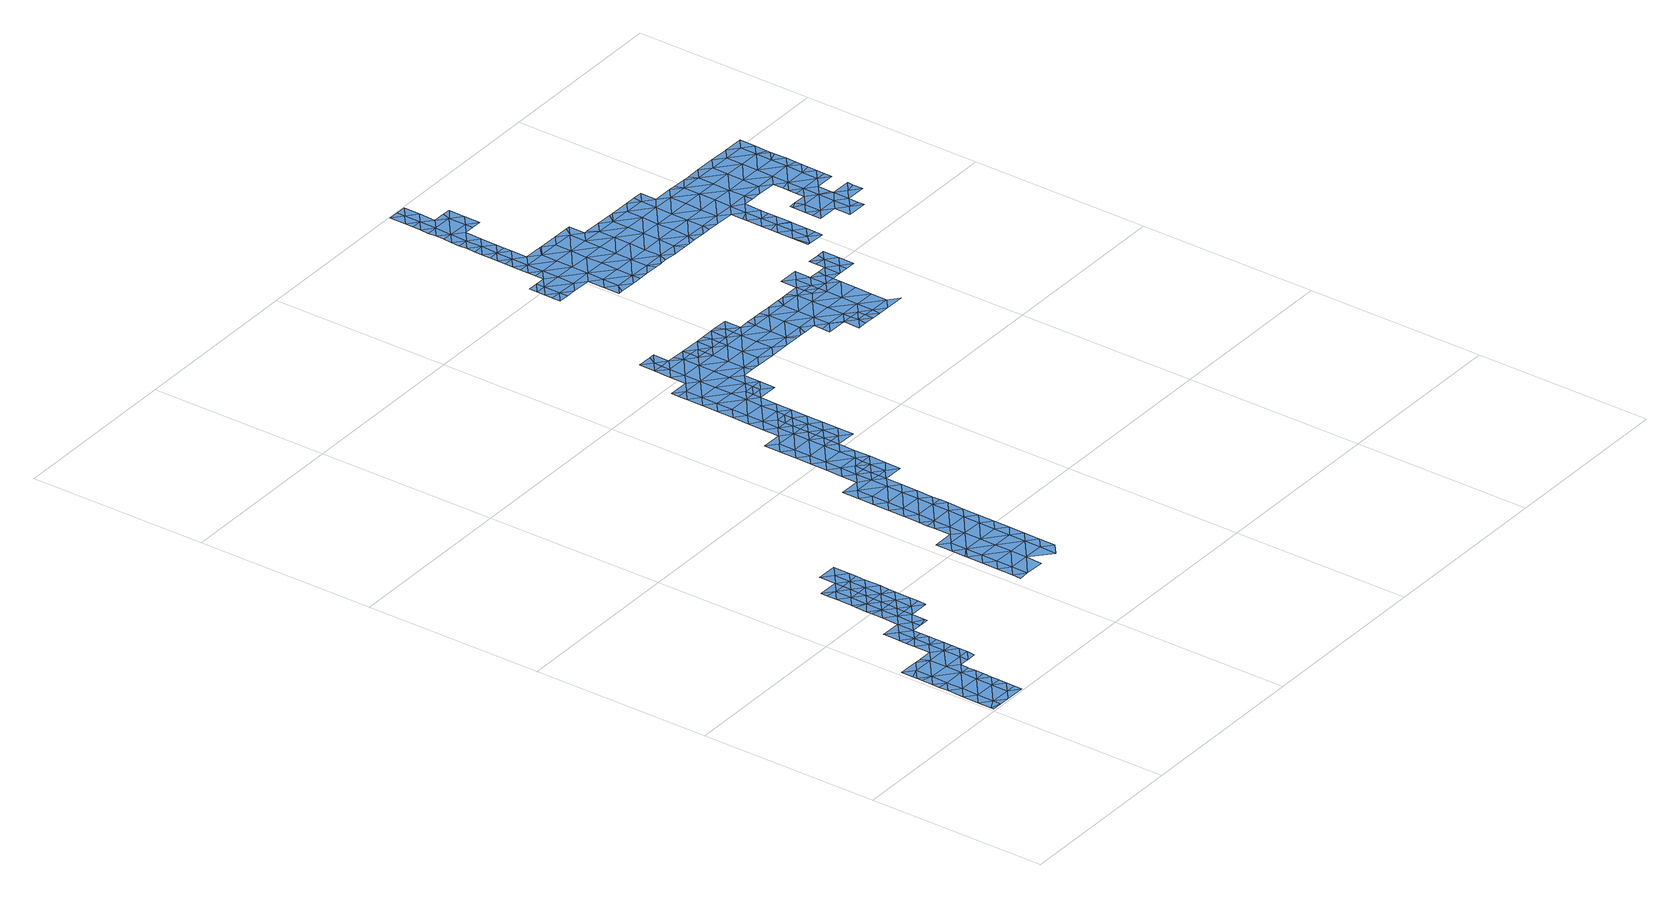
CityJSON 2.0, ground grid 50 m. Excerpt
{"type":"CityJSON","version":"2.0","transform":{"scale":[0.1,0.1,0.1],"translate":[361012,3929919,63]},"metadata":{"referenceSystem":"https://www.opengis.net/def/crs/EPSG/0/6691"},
"CityObjects":{
"waterbody1":{"type":"WaterBody","attributes":{"name":"9","class":"1140","function":"1","WaterBodyRiverFloodingRiskAttribute.description":"5","WaterBodyRiverFloodingRiskAttribute.rankOrg":"1","WaterBodyRiverFloodingRiskAttribute.adminType":"2","WaterBodyRiverFloodingRiskAttribute.scale":"L1"},"geometry":[{"type":"MultiSurface","lod":"1","boundaries":[[[0,1,2]],[[2,1,3]],[[4,3,1]],[[5,6,7]],[[8,5,7]],[[9,10,11]],[[12,10,9]],[[13,10,12]],[[10,13,14]],[[15,14,13]],[[16,17,18]],[[16,19,17]],[[16,20,19]],[[21,20,16]],[[22,20,21]],[[23,20,22]],[[23,24,20]],[[25,24,23]],[[26,27,28]],[[27,26,29]],[[30,27,29]],[[31,27,30]],[[31,32,27]],[[33,34,35]],[[34,33,30]],[[34,30,36]],[[37,36,30]],[[37,38,36]],[[38,37,39]],[[37,40,39]],[[29,40,37]],[[29,41,40]],[[40,23,39]],[[40,42,23]],[[39,23,43]],[[44,39,43]],[[45,44,43]],[[22,46,47]],[[46,22,48]],[[22,49,48]],[[49,50,48]],[[50,49,51]],[[51,49,52]],[[49,21,52]],[[53,52,21]],[[53,21,54]],[[22,47,43]],[[45,43,47]],[[38,39,44]],[[55,56,57]],[[57,56,58]],[[58,56,59]],[[59,56,60]],[[60,56,61]],[[2,61,56]],[[2,62,61]],[[63,64,65]],[[66,63,65]],[[66,67,63]],[[29,26,68]],[[8,7,69]],[[70,69,1]],[[71,0,2]],[[2,3,62]],[[1,69,7]],[[7,4,1]],[[72,4,7]],[[72,7,6]],[[73,65,64]],[[11,65,73]],[[11,10,65]],[[10,14,74]],[[13,75,15]],[[18,75,16]],[[76,17,19]],[[24,19,20]],[[16,75,13]],[[54,16,13]],[[54,21,16]],[[22,21,49]],[[43,23,22]],[[42,25,23]],[[24,77,19]],[[77,76,19]],[[77,78,76]],[[79,42,40]],[[12,54,13]],[[40,41,79]],[[68,41,29]],[[32,28,27]],[[30,29,37]],[[31,30,33]],[[66,80,67]],[[81,56,55]],[[57,58,82]],[[58,59,63]],[[81,71,2]],[[81,2,56]],[[10,66,65]],[[63,67,58]],[[80,83,67]],[[74,66,10]],[[83,80,84]],[[85,67,83]],[[85,58,67]],[[82,58,85]],[[70,1,0]]]}]},
"waterbody2":{"type":"WaterBody","attributes":{"name":"9","class":"1140","function":"1","WaterBodyRiverFloodingRiskAttribute.description":"5","WaterBodyRiverFloodingRiskAttribute.rankOrg":"2","WaterBodyRiverFloodingRiskAttribute.adminType":"2","WaterBodyRiverFloodingRiskAttribute.scale":"L1"},"geometry":[{"type":"MultiSurface","lod":"1","boundaries":[[[86,87,88]],[[5,88,89]],[[90,88,5]],[[91,88,90]],[[91,90,92]],[[92,90,93]],[[94,93,90]],[[93,94,95]],[[96,95,94]],[[96,97,95]],[[98,99,100]],[[101,99,98]],[[101,102,99]],[[102,101,103]],[[55,57,102]],[[82,85,99]],[[82,99,57]],[[99,85,100]],[[90,8,69]],[[70,94,69]],[[70,0,94]],[[96,0,71]],[[102,81,55]],[[94,0,96]],[[5,8,90]],[[91,86,88]],[[90,69,94]],[[102,57,99]],[[89,88,87]],[[71,81,96]],[[102,96,81]],[[96,102,103]],[[97,96,103]]]}]},
"waterbody3":{"type":"WaterBody","attributes":{"name":"9","class":"1140","function":"1","WaterBodyRiverFloodingRiskAttribute.description":"5","WaterBodyRiverFloodingRiskAttribute.rankOrg":"2","WaterBodyRiverFloodingRiskAttribute.adminType":"2","WaterBodyRiverFloodingRiskAttribute.scale":"L1"},"geometry":[{"type":"MultiSurface","lod":"1","boundaries":[[[104,105,106]],[[107,106,105]],[[108,106,107]],[[109,110,108]],[[109,108,107]],[[105,111,107]],[[112,110,113]],[[110,109,113]],[[114,111,105]],[[112,115,116]],[[116,115,117]],[[112,113,115]],[[111,118,107]],[[118,113,109]],[[109,107,118]],[[119,117,120]],[[117,115,120]],[[121,115,113]],[[121,113,118]],[[122,120,115]],[[119,120,123]],[[124,122,115]],[[124,115,121]],[[118,125,121]],[[111,126,127]],[[123,120,122]],[[118,111,125]],[[125,111,127]],[[128,124,121]],[[129,127,126]],[[130,123,131]],[[123,122,131]],[[132,122,124]],[[121,125,128]],[[133,125,127]],[[134,135,136]],[[129,133,127]],[[135,130,131]],[[134,130,135]],[[137,132,124]],[[138,139,136]],[[140,131,122]],[[124,128,137]],[[141,128,125]],[[133,141,125]],[[138,136,135]],[[142,135,131]],[[138,143,139]],[[139,143,144]],[[145,137,128]],[[141,145,128]],[[140,122,132]],[[146,138,135]],[[143,147,144]],[[144,147,148]],[[149,132,137]],[[142,131,140]],[[137,145,149]],[[150,143,138]],[[147,151,148]],[[148,151,152]],[[153,140,132]],[[146,135,142]],[[154,155,152]],[[132,149,153]],[[143,156,147]],[[157,142,140]],[[153,157,140]],[[152,151,154]],[[150,138,146]],[[150,156,143]],[[147,158,151]],[[159,146,142]],[[157,159,142]],[[156,158,147]],[[160,155,154]],[[161,150,146]],[[162,161,146]],[[162,146,159]],[[154,151,158]],[[163,160,154]],[[164,156,150]],[[164,150,161]],[[163,154,158]],[[164,165,156]],[[158,156,165]],[[160,166,167]],[[166,160,163]],[[163,158,168]],[[158,165,168]],[[167,169,170]],[[168,171,163]],[[163,172,166]],[[167,166,169]],[[163,171,172]],[[172,173,166]],[[174,170,175]],[[173,176,166]],[[166,176,169]],[[170,169,175]],[[175,177,174]],[[174,177,178]],[[176,179,169]],[[169,179,175]],[[180,178,181]],[[178,177,181]],[[182,177,175]],[[183,180,181]],[[179,176,184]],[[185,180,183]],[[186,175,179]],[[187,181,177]],[[184,188,179]],[[182,175,186]],[[185,183,189]],[[187,177,182]],[[186,179,190]],[[179,188,190]],[[183,181,191]],[[186,192,182]],[[181,187,191]],[[186,190,192]],[[189,183,191]],[[182,192,193]],[[187,182,194]],[[182,193,194]],[[194,195,187]],[[196,191,187]],[[197,189,191]],[[198,189,197]],[[195,196,187]],[[198,199,200]],[[201,202,191]],[[198,197,199]],[[191,196,201]],[[197,191,202]],[[200,203,204]],[[205,199,197]],[[206,205,197]],[[200,199,203]],[[206,197,202]],[[204,207,208]],[[204,203,207]],[[209,199,205]],[[199,210,203]],[[211,208,212]],[[208,207,212]],[[209,210,199]],[[213,207,203]],[[214,209,205]],[[215,211,216]],[[211,212,216]],[[210,213,203]],[[217,218,215]],[[207,213,212]],[[216,217,215]],[[218,217,219]],[[214,220,209]],[[221,216,212]],[[222,210,209]],[[222,209,220]],[[223,219,217]],[[224,217,216]],[[212,213,221]],[[225,213,210]],[[225,210,222]],[[226,216,221]],[[224,223,217]],[[224,216,226]],[[213,225,227]],[[221,213,228]],[[228,213,227]],[[223,229,230]],[[229,223,224]],[[226,221,231]],[[221,228,231]],[[232,233,230]],[[226,234,224]],[[231,234,226]],[[232,230,229]],[[231,228,235]],[[234,236,224]],[[237,233,232]],[[235,238,231]],[[229,224,239]],[[231,240,234]],[[237,232,241]],[[224,236,239]],[[231,238,240]],[[232,229,242]],[[242,229,239]],[[234,243,236]],[[241,232,242]],[[243,234,240]],[[244,241,242]],[[243,245,236]],[[246,242,239]],[[243,240,247]],[[239,236,245]],[[248,246,239]],[[246,249,242]],[[249,250,242]],[[247,251,243]],[[244,242,250]],[[248,239,245]],[[251,252,243]],[[253,246,248]],[[245,243,254]],[[253,248,255]],[[243,252,254]],[[251,256,252]],[[248,245,257]],[[245,254,257]],[[255,248,257]],[[258,252,256]],[[259,255,257]],[[254,252,258]],[[254,260,257]],[[261,259,257]],[[262,260,254]],[[256,263,258]],[[254,258,262]],[[261,257,260]],[[258,264,262]],[[265,261,260]],[[258,263,264]],[[262,266,260]],[[265,260,267]],[[263,268,264]],[[262,264,266]],[[266,269,260]],[[270,264,268]],[[267,260,269]],[[270,271,264]],[[269,272,267]],[[264,273,266]],[[274,271,270]],[[273,264,271]],[[272,269,275]],[[276,275,269]],[[269,266,276]],[[271,274,277]],[[266,273,276]],[[278,279,280]],[[277,281,271]],[[271,281,273]],[[275,276,282]],[[283,279,278]],[[277,280,279]],[[276,284,282]],[[281,285,273]],[[281,277,279]],[[276,273,285]],[[279,283,286]],[[276,287,284]],[[286,288,279]],[[276,285,287]],[[281,279,288]],[[289,288,286]],[[290,284,287]],[[291,281,288]],[[285,281,292]],[[289,293,288]],[[292,281,291]],[[290,287,294]],[[287,285,295]],[[296,297,298]],[[287,295,294]],[[293,299,288]],[[285,292,295]],[[300,293,297]],[[291,288,299]],[[297,296,300]],[[295,301,294]],[[300,299,293]],[[296,302,300]],[[292,291,303]],[[303,291,299]],[[295,292,304]],[[305,301,295]],[[306,305,295]],[[302,307,300]],[[295,304,306]],[[304,292,308]],[[292,303,308]],[[299,300,307]],[[299,309,303]],[[307,309,299]],[[310,304,308]],[[302,311,307]],[[303,312,308]],[[313,310,308]],[[314,303,309]],[[312,313,308]],[[303,314,312]],[[315,313,312]]]}]},
"waterbody4":{"type":"WaterBody","attributes":{"name":"9","class":"1140","function":"1","WaterBodyRiverFloodingRiskAttribute.description":"5","WaterBodyRiverFloodingRiskAttribute.rankOrg":"1","WaterBodyRiverFloodingRiskAttribute.adminType":"2","WaterBodyRiverFloodingRiskAttribute.scale":"L1"},"geometry":[{"type":"MultiSurface","lod":"1","boundaries":[[[316,317,318]],[[173,172,316]],[[184,176,316]],[[176,173,316]],[[168,319,317]],[[171,317,172]],[[171,168,317]],[[318,317,319]],[[317,316,172]],[[318,188,316]],[[184,316,188]]]}]},
"waterbody5":{"type":"WaterBody","attributes":{"name":"9","class":"1140","function":"1","WaterBodyRiverFloodingRiskAttribute.description":"5","WaterBodyRiverFloodingRiskAttribute.rankOrg":"1","WaterBodyRiverFloodingRiskAttribute.adminType":"2","WaterBodyRiverFloodingRiskAttribute.scale":"L1"},"geometry":[{"type":"MultiSurface","lod":"1","boundaries":[[[193,192,320]],[[214,205,206]],[[321,322,220]],[[323,196,195]],[[214,206,321]],[[220,214,321]],[[206,202,321]],[[195,194,323]],[[194,193,320]],[[192,324,320]],[[320,323,194]],[[320,325,323]],[[325,320,324]],[[196,323,326]],[[326,322,321]],[[322,326,327]],[[323,327,326]],[[202,201,326]],[[201,196,326]],[[327,323,325]],[[321,202,326]]]}]},
"waterbody6":{"type":"WaterBody","attributes":{"name":"9","class":"1140","function":"1","WaterBodyRiverFloodingRiskAttribute.description":"5","WaterBodyRiverFloodingRiskAttribute.rankOrg":"1","WaterBodyRiverFloodingRiskAttribute.adminType":"2","WaterBodyRiverFloodingRiskAttribute.scale":"L1"},"geometry":[{"type":"MultiSurface","lod":"1","boundaries":[[[328,225,329]],[[328,238,235]],[[238,328,329]],[[235,227,328]],[[227,225,328]],[[228,227,235]]]}]},
"waterbody7":{"type":"WaterBody","attributes":{"name":"9","class":"1140","function":"1","WaterBodyRiverFloodingRiskAttribute.description":"5","WaterBodyRiverFloodingRiskAttribute.rankOrg":"1","WaterBodyRiverFloodingRiskAttribute.adminType":"2","WaterBodyRiverFloodingRiskAttribute.scale":"L1"},"geometry":[{"type":"MultiSurface","lod":"1","boundaries":[[[237,330,233]],[[330,241,331]],[[237,241,330]],[[332,233,330]],[[332,330,333]],[[333,330,331]]]}]},
"waterbody8":{"type":"WaterBody","attributes":{"name":"9","class":"1140","function":"1","WaterBodyRiverFloodingRiskAttribute.description":"5","WaterBodyRiverFloodingRiskAttribute.rankOrg":"1","WaterBodyRiverFloodingRiskAttribute.adminType":"2","WaterBodyRiverFloodingRiskAttribute.scale":"L1"},"geometry":[{"type":"MultiSurface","lod":"1","boundaries":[[[334,335,336]],[[337,338,335]],[[336,261,265]],[[339,250,340]],[[261,336,335]],[[341,336,267]],[[335,338,261]],[[341,334,336]],[[265,267,336]],[[249,246,340]],[[253,340,246]],[[253,255,340]],[[259,261,338]],[[338,339,255]],[[337,339,338]],[[340,255,339]],[[340,250,249]],[[338,255,259]]]}]},
"waterbody9":{"type":"WaterBody","attributes":{"name":"9","class":"1140","function":"1","WaterBodyRiverFloodingRiskAttribute.description":"5","WaterBodyRiverFloodingRiskAttribute.rankOrg":"1","WaterBodyRiverFloodingRiskAttribute.adminType":"2","WaterBodyRiverFloodingRiskAttribute.scale":"L1"},"geometry":[{"type":"MultiSurface","lod":"1","boundaries":[[[298,297,342]],[[343,298,342]],[[297,293,342]],[[289,286,342]],[[342,286,344]],[[344,343,342]],[[293,289,342]]]}]},
"waterbody10":{"type":"WaterBody","attributes":{"name":"9","class":"1140","function":"1","WaterBodyRiverFloodingRiskAttribute.description":"5","WaterBodyRiverFloodingRiskAttribute.rankOrg":"1","WaterBodyRiverFloodingRiskAttribute.adminType":"2","WaterBodyRiverFloodingRiskAttribute.scale":"L1"},"geometry":[{"type":"MultiSurface","lod":"1","boundaries":[[[345,346,347]],[[348,349,350]],[[351,350,349]],[[350,351,345]],[[345,347,350]],[[352,350,347]],[[350,352,353]],[[354,352,347]],[[353,348,350]],[[355,354,347]],[[306,304,310]],[[346,355,347]],[[356,357,358]],[[356,359,360]],[[310,313,359]],[[306,359,305]],[[356,358,305]],[[305,359,356]],[[361,362,345]],[[359,306,310]],[[356,360,357]],[[360,313,362]],[[360,359,313]],[[315,362,313]],[[315,346,362]],[[345,362,346]],[[361,360,362]]]}]},
"waterbody11":{"type":"WaterBody","attributes":{"name":"9","class":"1140","function":"1","WaterBodyRiverFloodingRiskAttribute.description":"5","WaterBodyRiverFloodingRiskAttribute.rankOrg":"1","WaterBodyRiverFloodingRiskAttribute.adminType":"2","WaterBodyRiverFloodingRiskAttribute.scale":"L1"},"geometry":[{"type":"MultiSurface","lod":"1","boundaries":[[[363,364,365]],[[365,364,366]],[[364,367,366]],[[367,364,368]],[[369,368,364]],[[370,369,371]],[[370,371,372]],[[371,373,372]],[[370,372,374]],[[374,372,375]],[[376,375,372]],[[377,375,376]],[[377,378,375]],[[377,379,378]],[[380,379,377]],[[380,381,379]],[[382,381,380]],[[383,381,382]],[[383,384,381]],[[383,385,384]],[[385,383,386]],[[386,383,387]],[[387,383,388]],[[389,388,383]],[[389,390,388]],[[391,374,392]],[[393,374,378]],[[394,395,396]],[[394,396,397]],[[398,399,400]],[[401,399,398]],[[401,402,399]],[[401,403,402]],[[404,403,405]],[[403,404,380]],[[406,404,405]],[[406,389,404]],[[406,407,389]],[[407,406,408]],[[407,409,389]],[[389,382,404]],[[406,405,410]],[[380,402,403]],[[402,380,411]],[[412,402,411]],[[412,411,413]],[[413,411,376]],[[414,413,376]],[[414,376,415]],[[412,413,416]],[[416,417,412]],[[417,416,418]],[[417,419,412]],[[399,419,420]],[[399,412,419]],[[399,402,412]],[[420,400,399]],[[421,385,422]],[[423,421,422]],[[424,425,426]],[[426,427,428]],[[429,428,427]],[[429,430,431]],[[432,430,433]],[[434,435,387]],[[430,432,431]],[[436,437,438]],[[439,440,441]],[[442,443,444]],[[445,441,446]],[[447,448,444]],[[449,450,447]],[[451,452,453]],[[451,453,454]],[[455,456,454]],[[457,458,459]],[[460,458,461]],[[462,463,464]],[[455,465,456]],[[465,455,466]],[[455,467,466]],[[455,468,467]],[[469,463,462]],[[470,471,468]],[[469,472,463]],[[473,463,472]],[[464,474,475]],[[476,477,478]],[[479,480,481]],[[480,479,482]],[[483,482,479]],[[484,478,459]],[[478,485,459]],[[483,486,482]],[[484,459,487]],[[487,459,458]],[[460,487,458]],[[475,461,464]],[[488,474,489]],[[475,474,488]],[[484,476,478]],[[392,393,490]],[[394,491,395]],[[492,493,494]],[[492,495,493]],[[496,495,492]],[[497,495,496]],[[498,495,497]],[[498,499,495]],[[495,499,500]],[[495,500,501]],[[502,496,503]],[[428,463,473]],[[504,503,496]],[[503,504,505]],[[506,505,504]],[[507,506,504]],[[504,496,508]],[[509,510,492]],[[508,492,510]],[[508,511,504]],[[502,497,496]],[[508,496,492]],[[459,512,457]],[[485,512,459]],[[513,514,515]],[[513,516,514]],[[516,517,437]],[[517,518,437]],[[518,519,520]],[[495,501,493]],[[492,494,509]],[[519,521,522]],[[523,524,525]],[[526,493,501]],[[500,527,501]],[[500,499,528]],[[529,506,507]],[[504,511,507]],[[530,531,532]],[[424,530,425]],[[533,534,424]],[[535,536,537]],[[538,539,540]],[[435,433,387]],[[430,387,433]],[[429,541,430]],[[427,541,429]],[[426,541,427]],[[422,386,541]],[[426,422,541]],[[425,422,426]],[[425,423,422]],[[425,542,423]],[[394,397,543]],[[397,544,543]],[[425,530,542]],[[542,530,532]],[[545,542,532]],[[544,542,545]],[[397,542,544]],[[542,397,423]],[[423,397,421]],[[396,421,397]],[[384,546,379]],[[384,421,546]],[[546,421,396]],[[546,396,378]],[[378,396,395]],[[378,395,393]],[[393,395,490]],[[490,395,547]],[[491,547,395]],[[493,548,494]],[[526,548,493]],[[527,366,367]],[[500,366,527]],[[366,549,550]],[[549,366,500]],[[528,549,500]],[[551,529,507]],[[552,551,507]],[[511,552,507]],[[535,531,536]],[[530,536,531]],[[424,536,530]],[[534,536,424]],[[408,406,410]],[[434,388,553]],[[390,389,409]],[[553,388,390]],[[434,387,388]],[[541,386,387]],[[422,385,386]],[[421,384,385]],[[389,383,382]],[[404,382,380]],[[384,379,381]],[[380,377,411]],[[379,546,378]],[[411,377,376]],[[372,415,376]],[[375,378,374]],[[370,374,391]],[[364,371,369]],[[364,554,371]],[[550,365,366]],[[363,554,364]],[[555,556,557]],[[555,558,556]],[[559,556,558]],[[559,560,556]],[[561,560,559]],[[452,560,561]],[[452,562,560]],[[446,562,452]],[[562,446,563]],[[563,446,564]],[[440,564,446]],[[439,441,443]],[[441,444,443]],[[445,444,441]],[[445,447,444]],[[445,449,447]],[[449,445,565]],[[445,566,565]],[[445,451,566]],[[445,446,451]],[[454,566,451]],[[456,566,454]],[[466,458,457]],[[467,458,466]],[[458,467,461]],[[461,467,464]],[[467,462,464]],[[468,462,467]],[[468,469,462]],[[471,469,468]],[[471,567,469]],[[471,539,567]],[[470,539,471]],[[470,568,539]],[[561,568,470]],[[561,470,453]],[[453,470,468]],[[453,468,454]],[[454,468,455]],[[568,540,539]],[[568,569,540]],[[568,559,569]],[[559,570,569]],[[539,571,567]],[[539,538,571]],[[571,572,567]],[[572,573,567]],[[567,573,533]],[[534,533,573]],[[567,533,469]],[[533,472,469]],[[533,473,472]],[[424,473,533]],[[424,426,473]],[[426,428,473]],[[554,574,371]],[[428,464,463]],[[428,474,464]],[[429,474,428]],[[429,489,474]],[[489,429,575]],[[431,575,429]],[[576,478,577]],[[576,485,478]],[[513,578,516]],[[578,517,516]],[[579,517,578]],[[517,579,580]],[[581,517,580]],[[581,518,517]],[[581,519,518]],[[581,521,519]],[[522,582,519]],[[520,519,582]],[[583,524,520]],[[583,525,524]],[[574,373,371]],[[584,372,373]],[[584,415,372]],[[536,534,537]],[[585,562,563]],[[586,562,585]],[[586,587,560]],[[557,560,587]],[[588,442,444]],[[448,588,444]],[[447,437,448]],[[437,447,589]],[[589,447,450]],[[514,516,589]],[[589,516,437]],[[436,448,437]],[[430,541,387]],[[437,518,438]],[[518,520,438]],[[438,520,524]],[[524,523,438]],[[392,374,393]],[[556,560,557]],[[570,559,558]],[[561,559,568]],[[452,561,453]],[[586,560,562]],[[451,446,452]],[[440,446,441]],[[477,590,478]],[[482,590,480]],[[486,591,482]],[[590,482,591]],[[577,478,590]],[[477,480,590]],[[590,591,577]]]}]}
},
"vertices":[
[245,558,2],[217,581,2],[216,535,2],[188,559,2],[189,605,2],[246,650,2],[190,651,2],[218,628,2],[246,627,2],[128,353,1],[157,351,1],[129,375,1],[128,329,1],[156,305,1],[185,328,1],[184,305,1],[155,259,1],[183,235,1],[183,258,1],[154,213,1],[98,213,1],[98,260,1],[41,214,1],[97,167,1],[126,190,1],[125,167,1],[124,51,1],[95,29,1],[123,28,1],[96,75,1],[38,29,1],[66,6,1],[123,5,1],[37,6,1],[10,15,1],[9,7,1],[10,53,1],[39,76,1],[11,99,1],[40,122,1],[96,121,1],[124,97,1],[125,144,1],[40,168,1],[12,145,1],[12,171,1],[13,222,1],[12,192,1],[13,238,1],[42,261,1],[13,249,1],[14,284,1],[70,283,1],[88,283,1],[127,282,1],[244,489,2],[215,489,2],[243,465,1],[215,443,1],[187,466,1],[187,497,2],[187,513,2],[188,546,2],[186,420,1],[129,421,1],[157,397,1],[185,374,1],[214,397,1],[124,74,1],[246,604,2],[245,581,2],[244,535,2],[189,633,2],[129,419,1],[185,351,1],[184,281,1],[183,212,1],[154,189,1],[182,189,1],[125,121,1],[214,373,1],[244,512,2],[243,442,1],[242,380,1],[242,373,1],[243,419,1],
[304,696,2],[247,697,2],[275,673,2],[247,696,2],[274,627,2],[303,649,2],[303,630,2],[302,603,2],[274,581,2],[302,557,2],[273,534,2],[301,530,2],[300,442,1],[271,442,1],[299,418,1],[300,465,1],[272,488,2],[301,511,2],
[524,298,5],[553,299,5],[525,322,5],[553,345,5],[525,369,5],[554,391,5],[526,415,5],[610,344,5],[527,461,5],[555,437,5],[609,298,5],[556,484,5],[527,465,5],[528,507,5],[611,390,5],[528,553,5],[556,530,5],[612,437,5],[613,529,5],[585,553,5],[612,483,5],[667,390,5],[666,297,5],[667,343,5],[668,436,5],[695,320,5],[586,599,5],[614,575,5],[670,528,5],[695,366,5],[586,621,5],[614,621,5],[586,645,5],[669,482,5],[615,668,5],[587,691,5],[670,574,5],[696,412,5],[671,621,5],[616,714,5],[588,737,5],[697,458,5],[672,667,5],[617,760,5],[589,784,5],[698,505,5],[673,713,5],[617,806,5],[589,830,5],[698,551,5],[618,853,5],[590,876,5],[673,759,5],[699,597,5],[674,805,5],[700,643,5],[647,875,5],[700,689,5],[700,667,5],[675,852,5],[701,736,5],[702,782,5],[675,898,5],[647,921,5],[703,828,5],[676,944,5],[648,968,5],[703,851,5],[703,874,5],[704,897,5],[649,1014,5],[677,990,5],[704,921,5],[678,1037,5],[650,1060,5],[733,943,5],[650,1106,5],[678,1083,5],[734,1036,5],[679,1129,5],[732,920,5],[651,1153,5],[734,989,5],[735,1082,5],[761,920,5],[708,1152,5],[761,966,5],[736,1128,5],[762,1012,5],[763,1035,5],[763,1058,5],[763,1081,5],[764,1105,5],[736,1174,5],[708,1198,5],[737,1221,5],[709,1244,5],[764,1128,5],[764,1151,5],[738,1267,5],[710,1290,5],[765,1197,5],[765,1174,5],[739,1313,5],[711,1337,5],[794,1220,5],[794,1266,5],[711,1383,5],[739,1359,5],[795,1312,5],[793,1197,5],[712,1429,5],[740,1405,5],[741,1452,5],[712,1453,5],[713,1475,5],[822,1196,5],[796,1358,5],[822,1242,5],[769,1474,5],[797,1451,5],[823,1289,5],[797,1405,5],[824,1312,5],[824,1335,5],[798,1497,5],[770,1520,5],[853,1357,5],[799,1543,5],[771,1567,5],[853,1404,5],[852,1334,5],[854,1450,5],[799,1566,5],[881,1334,5],[855,1496,5],[881,1380,5],[828,1566,5],[855,1542,5],[910,1403,5],[848,1566,5],[911,1449,5],[883,1519,5],[914,1380,5],[911,1495,5],[884,1542,5],[884,1565,5],[938,1379,5],[967,1402,5],[912,1518,5],[967,1448,5],[940,1518,5],[995,1378,5],[968,1494,5],[1023,1401,5],[969,1517,5],[1025,1493,5],[997,1517,5],[1024,1447,5],[1051,1377,5],[1080,1400,5],[1025,1517,5],[1081,1446,5],[1054,1516,5],[1093,1377,5],[1082,1493,5],[1108,1377,5],[1137,1399,5],[1083,1516,5],[1137,1445,5],[1126,1376,5],[1110,1515,5],[1138,1492,5],[1165,1376,5],[1164,1329,5],[1193,1352,5],[1164,1351,5],[1193,1398,5],[1131,1515,5],[1220,1329,5],[1167,1514,5],[1194,1445,5],[1221,1329,5],[1195,1491,5],[1249,1351,5],[1249,1328,5],[1207,1514,5],[1250,1397,5],[1251,1444,5],[1277,1328,5],[1224,1513,5],[1252,1490,5],[1302,1281,5],[1277,1305,5],[1277,1281,5],[1306,1350,5],[1305,1304,5],[1241,1513,5],[1333,1281,5],[1307,1397,5],[1280,1466,5],[1280,1513,5],[1280,1489,5],[1362,1303,5],[1308,1443,5],[1363,1349,5],[1308,1466,5],[1390,1280,5],[1364,1442,5],[1336,1465,5],[1364,1396,5],[1365,1465,5],
[732,897,5],[731,851,5],[760,873,5],[759,827,5],
[791,1035,5],[793,1173,5],[821,1150,5],[792,1081,5],[819,1011,5],[820,1057,5],[792,1127,5],[820,1104,5],
[852,1311,5],[880,1288,5],
[800,1589,5],[828,1612,5],[772,1613,5],[812,1612,5],
[1015,1563,5],[998,1563,5],[1026,1540,5],[966,1564,5],[969,1541,5],[941,1564,5],[912,1541,5],[1054,1562,5],
[1249,1305,5],[1247,1282,5],[1220,1282,5],
[1394,1511,5],[1393,1465,5],[1422,1487,5],[1429,1556,5],[1394,1557,5],[1422,1533,5],[1394,1538,5],[1450,1510,5],[1451,1556,5],[1450,1464,5],[1421,1464,5],[1309,1535,5],[1338,1558,5],[1281,1559,5],[1308,1489,5],[1337,1512,5],[1369,1511,5],[1365,1488,5],
[951,2188,9],[979,2188,9],[951,2211,9],[980,2234,9],[1008,2210,9],[1007,2188,9],[1007,2164,9],[1006,2118,9],[978,2141,9],[977,2095,9],[949,2119,9],[1034,2094,9],[1033,2048,9],[977,2049,9],[1033,2002,9],[1090,2047,9],[1089,2001,9],[1032,1956,9],[1089,1955,9],[1088,1908,9],[1145,1908,9],[1145,1954,9],[1202,1953,8],[1201,1907,8],[1201,1861,8],[1144,1861,9],[1087,1862,9],[1115,1839,9],[1059,2117,9],[1063,2117,9],[1091,2093,9],[1176,2069,9],[1148,2092,9],[1147,2046,9],[1204,2045,8],[920,1934,9],[919,1957,9],[890,1935,9],[947,1934,9],[975,1956,9],[1003,1933,9],[1031,1909,9],[1003,1887,9],[1031,1863,9],[1059,1840,9],[1015,1840,9],[1087,1839,9],[1002,1840,9],[976,2003,9],[919,2004,9],[948,2026,9],[948,2049,9],[949,2072,9],[920,2027,9],[891,2004,9],[891,2027,9],[891,1981,9],[890,1958,9],[1203,1999,8],[1259,1952,8],[1259,1998,8],[1373,1997,8],[1316,1997,8],[1315,1951,8],[1315,1905,8],[1371,1904,8],[1314,1859,8],[1257,1860,8],[1285,1836,8],[1267,1836,8],[1229,1837,8],[1172,1838,9],[1190,1838,9],[1680,1700,7],[1652,1715,7],[1680,1691,7],[1738,1809,7],[1739,1829,7],[1710,1806,7],[1738,1760,7],[1738,1783,7],[1709,1760,7],[1653,1807,7],[1711,1853,7],[1653,1761,7],[1681,1737,7],[1625,1785,7],[1624,1761,7],[1654,1853,7],[1655,1900,7],[1598,1901,7],[1597,1854,7],[1541,1855,7],[1569,1832,7],[1511,1786,7],[1483,1810,7],[1483,1764,7],[1455,1799,7],[1455,1833,7],[1485,1902,7],[1428,1903,8],[1427,1857,8],[1542,1832,7],[1512,1833,7],[1484,1856,7],[1541,1901,7],[1486,1949,7],[1599,1947,7],[1542,1948,7],[1429,1949,8],[1372,1950,8],[1371,1858,8],[1399,1834,8],[1454,1714,7],[1453,1695,7],[1482,1717,7],[1458,1602,7],[1453,1649,7],[1452,1602,7],[1480,1625,7],[1508,1601,7],[1454,1741,7],[1511,1740,7],[1509,1622,7],[1455,1787,7],[1367,1835,8],[1342,1835,8],[1120,2116,9],[1176,2115,9],[1038,2372,10],[1038,2325,10],[1066,2348,10],[981,2326,10],[982,2372,10],[953,2350,10],[953,2327,10],[952,2304,10],[980,2280,9],[1009,2303,10],[953,2373,10],[954,2396,10],[983,2419,10],[954,2419,10],[955,2442,10],[983,2465,10],[1010,2395,10],[1067,2394,10],[1046,2395,10],[1011,2441,10],[1511,1764,7],[1567,1731,7],[1586,1739,7],[1567,1739,7],[1595,1716,7],[1595,1669,7],[1651,1669,7],[1651,1622,7],[1679,1645,7],[1622,1600,7],[1679,1599,7],[1737,1690,7],[1708,1668,7],[1736,1674,7],[1038,2302,10],[1008,2256,9],[952,2280,9],[955,2488,10],[1317,2044,8],[1346,2066,8],[1289,2067,8],[1430,1996,8],[1402,2019,8],[1377,2066,8],[1374,2043,8],[1402,2065,8],[1533,2017,7],[1543,1994,7],[1572,2017,7],[1258,1906,8],[1260,2044,8],[1187,2069,9],[1232,2068,8],[1277,2067,8],[1146,2000,9],[1165,2115,9],[1066,2302,10],[952,2257,9],[951,2234,9],[984,2488,10],[1012,2488,10],[1152,1838,9],[950,2165,9],[1742,2014,7],[1713,1991,7],[1741,1968,7],[1685,2015,7],[1656,1992,7],[1712,1945,7],[1656,1946,7],[1712,1899,7],[1740,1875,7],[1739,1846,7],[1625,1801,7],[1625,1831,7],[1486,1995,7],[1600,1993,7],[1628,2016,7],[1683,2015,7],[1515,2017,7],[1477,2018,8],[1458,2018,8],[950,2142,9],[1306,1836,8],[1510,1696,7],[1510,1694,7],[1567,1693,7],[1566,1670,7],[1566,1647,7],[1623,1646,7],[1679,1617,7],[1736,1644,7],[949,2096,9],[1740,1909,7],[1740,1921,7],[1740,1933,7],[1737,1737,7],[1624,1738,7],[1481,1671,7],[1509,1648,7]
]}
